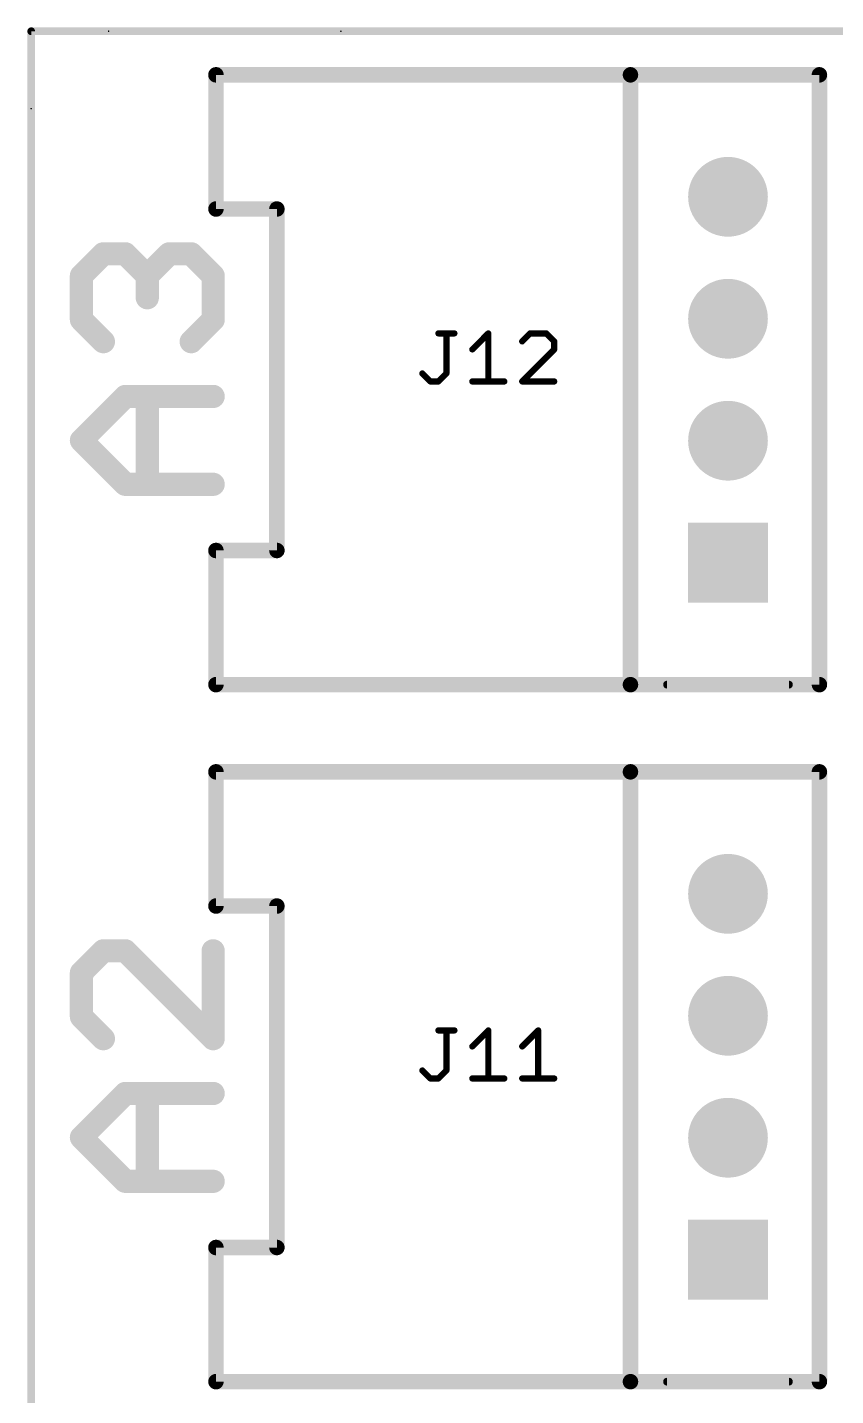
# Model space of a CAD drawing. Header units: inches. Extents: x 0 to 2.7, y -0.05 to 2.1.
# Drawn here: x -0.003 to 0.52, y 1.219 to 2.103 of the extents above; entities that cross this region are included whole.
import ezdxf

# ---------------------------------------------------------------- set-up
doc = ezdxf.new("R2010")
doc.units = ezdxf.units.IN
doc.header["$MEASUREMENT"] = 0
doc.layers.get('0').update_dxf_attribs({"linetype": 'CONTINUOUS'})
for name, color, linetype in [('17', 94, 'CONTINUOUS'), ('20', 214, 'CONTINUOUS'), ('21', 251, 'CONTINUOUS'), ('25', 251, 'CONTINUOUS')]:
    doc.layers.add(name, color=color, linetype=linetype)
doc.layers.get('0').off()

# ---------------------------------------------------------------- blocks, each defined once
blk = doc.blocks.new('SQUAREP')
blk.add_solid([(-0.5, -0.5), (0.5, -0.5), (-0.5, 0.5), (0.5, 0.5)])
blk = doc.blocks.new('ROUNDP')
at = {"const_width": 0.5}
blk.add_lwpolyline([(0, -0.25, 1), (0, 0.25, 1), (0, -0.25)], format="xyb", dxfattribs=at)

msp = doc.modelspace()

# ---------------------------------------------------------------- linework, layer by layer
at = {"layer": '20', "const_width": 0.0005}
for points in [[(0.05, 2.10025, 1), (0.05, 2.09975)], [(0.05, 2.09975, 1), (0.05, 2.10025)], [(0.05, 2.09975, 1), (0.05, 2.10025)], [(0.2, 2.10025, 1), (0.2, 2.09975)], [(0.2, 2.09975, 1), (0.2, 2.10025)], [(0.00025, 2.05, 1), (-0.00025, 2.05)], [(-0.00025, 2.05, 1), (0.00025, 2.05)], [(-0.00025, 2.05, 1), (0.00025, 2.05)]]:
    msp.add_lwpolyline(points, format="xyb", dxfattribs=at)
at = {"layer": '21'}
for points, const_width in [([(0, 0), (0, 2.1)], 0.005), ([(0, 2.1), (2.54, 2.1)], 0.005), ([(0.387008, 2.07185), (0.119291, 2.07185)], 0.01), ([(0.119291, 1.985236), (0.119291, 2.07185)], 0.01), ([(0.387008, 2.07185), (0.509055, 2.07185)], 0.01), ([(0.387008, 1.67815), (0.387008, 2.07185)], 0.01), ([(0.509055, 1.67815), (0.509055, 2.07185)], 0.01), ([(0.158661, 1.985236), (0.119291, 1.985236)], 0.01), ([(0.158661, 1.764764), (0.158661, 1.985236)], 0.01), ([(0.032427, 1.942115), (0.046606, 1.956294)], 0.015), ([(0.046606, 1.956294), (0.060785, 1.956294)], 0.015), ([(0.060785, 1.956294), (0.074964, 1.942115)], 0.015), ([(0.074964, 1.942115), (0.089142, 1.956294)], 0.015), ([(0.089142, 1.956294), (0.103321, 1.956294)], 0.015), ([(0.103321, 1.956294), (0.1175, 1.942115)], 0.015), ([(0.032427, 1.913757), (0.032427, 1.942115)], 0.015), ([(0.074964, 1.942115), (0.074964, 1.927936)], 0.015), ([(0.1175, 1.942115), (0.1175, 1.913757)], 0.015), ([(0.046606, 1.899579), (0.032427, 1.913757)], 0.015), ([(0.1175, 1.913757), (0.103321, 1.899579)], 0.015), ([(0.032427, 1.835858), (0.060785, 1.864215)], 0.015), ([(0.060785, 1.864215), (0.1175, 1.864215)], 0.015), ([(0.074964, 1.8075), (0.074964, 1.864215)], 0.015), ([(0.060785, 1.8075), (0.032427, 1.835858)], 0.015), ([(0.1175, 1.8075), (0.060785, 1.8075)], 0.015), ([(0.119291, 1.67815), (0.119291, 1.764764)], 0.01), ([(0.119291, 1.764764), (0.158661, 1.764764)], 0.01), ([(0.119291, 1.67815), (0.387008, 1.67815)], 0.01), ([(0.387008, 1.67815), (0.509055, 1.67815)], 0.01), ([(0.41063, 1.67815), (0.48937, 1.67815)], 0.005), ([(0.387008, 1.62185), (0.119291, 1.62185)], 0.01), ([(0.119291, 1.535236), (0.119291, 1.62185)], 0.01), ([(0.387008, 1.62185), (0.509055, 1.62185)], 0.01), ([(0.387008, 1.22815), (0.387008, 1.62185)], 0.01), ([(0.509055, 1.22815), (0.509055, 1.62185)], 0.01), ([(0.158661, 1.535236), (0.119291, 1.535236)], 0.01), ([(0.158661, 1.314764), (0.158661, 1.535236)], 0.01), ([(0.046606, 1.506294), (0.032427, 1.492115)], 0.015), ([(0.060785, 1.506294), (0.046606, 1.506294)], 0.015), ([(0.1175, 1.449579), (0.060785, 1.506294)], 0.015), ([(0.1175, 1.506294), (0.1175, 1.449579)], 0.015), ([(0.032427, 1.492115), (0.032427, 1.463757)], 0.015), ([(0.032427, 1.463757), (0.046606, 1.449579)], 0.015), ([(0.032427, 1.385858), (0.060785, 1.414215)], 0.015), ([(0.060785, 1.414215), (0.1175, 1.414215)], 0.015), ([(0.074964, 1.3575), (0.074964, 1.414215)], 0.015), ([(0.060785, 1.3575), (0.032427, 1.385858)], 0.015), ([(0.1175, 1.3575), (0.060785, 1.3575)], 0.015), ([(0.119291, 1.22815), (0.119291, 1.314764)], 0.01), ([(0.119291, 1.314764), (0.158661, 1.314764)], 0.01), ([(0.119291, 1.22815), (0.387008, 1.22815)], 0.01), ([(0.387008, 1.22815), (0.509055, 1.22815)], 0.01), ([(0.41063, 1.22815), (0.48937, 1.22815)], 0.005)]:
    msp.add_lwpolyline(points, dxfattribs=dict(at, const_width=const_width))
for points, const_width in [([(0.00125, 2.1, 1), (-0.00125, 2.1)], 0.0025), ([(0, 2.10125, 1), (0, 2.09875)], 0.0025), ([(0.119291, 2.07435, 1), (0.119291, 2.06935)], 0.005), ([(0.121791, 2.07185, 1), (0.116791, 2.07185)], 0.005), ([(0.387008, 2.07435, 1), (0.387008, 2.06935)], 0.005), ([(0.389508, 2.07185, 1), (0.384508, 2.07185)], 0.005), ([(0.387008, 2.06935, 1), (0.387008, 2.07435)], 0.005), ([(0.511555, 2.07185, 1), (0.506555, 2.07185)], 0.005), ([(0.509055, 2.06935, 1), (0.509055, 2.07435)], 0.005), ([(0.119291, 1.987736, 1), (0.119291, 1.982736)], 0.005), ([(0.116791, 1.985236, 1), (0.121791, 1.985236)], 0.005), ([(0.161161, 1.985236, 1), (0.156161, 1.985236)], 0.005), ([(0.158661, 1.982736, 1), (0.158661, 1.987736)], 0.005), ([(0.046606, 1.960044, 1), (0.046606, 1.952544)], 0.0075), ([(0.049258, 1.953642, 1), (0.043955, 1.958945)], 0.0075), ([(0.063437, 1.958945, 1), (0.058133, 1.953642)], 0.0075), ([(0.060785, 1.952544, 1), (0.060785, 1.960044)], 0.0075), ([(0.089142, 1.960044, 1), (0.089142, 1.952544)], 0.0075), ([(0.091794, 1.953642, 1), (0.086491, 1.958945)], 0.0075), ([(0.105973, 1.958945, 1), (0.10067, 1.953642)], 0.0075), ([(0.103321, 1.952544, 1), (0.103321, 1.960044)], 0.0075), ([(0.036177, 1.942115, 1), (0.028677, 1.942115)], 0.0075), ([(0.029776, 1.944767, 1), (0.035079, 1.939463)], 0.0075), ([(0.072312, 1.944767, 1), (0.077615, 1.939463)], 0.0075), ([(0.078714, 1.942115, 1), (0.071214, 1.942115)], 0.0075), ([(0.072312, 1.939463, 1), (0.077615, 1.944767)], 0.0075), ([(0.12125, 1.942115, 1), (0.11375, 1.942115)], 0.0075), ([(0.114848, 1.939463, 1), (0.120152, 1.944767)], 0.0075), ([(0.071214, 1.927936, 1), (0.078714, 1.927936)], 0.0075), ([(0.028677, 1.913757, 1), (0.036177, 1.913757)], 0.0075), ([(0.035079, 1.916409, 1), (0.029776, 1.911106)], 0.0075), ([(0.11375, 1.913757, 1), (0.12125, 1.913757)], 0.0075), ([(0.120152, 1.911106, 1), (0.114848, 1.916409)], 0.0075), ([(0.043955, 1.896927, 1), (0.049258, 1.90223)], 0.0075), ([(0.10067, 1.90223, 1), (0.105973, 1.896927)], 0.0075), ([(0.060785, 1.867965, 1), (0.060785, 1.860465)], 0.0075), ([(0.063437, 1.861563, 1), (0.058133, 1.866867)], 0.0075), ([(0.078714, 1.864215, 1), (0.071214, 1.864215)], 0.0075), ([(0.1175, 1.860465, 1), (0.1175, 1.867965)], 0.0075), ([(0.035079, 1.838509, 1), (0.029776, 1.833206)], 0.0075), ([(0.029776, 1.838509, 1), (0.035079, 1.833206)], 0.0075), ([(0.060785, 1.81125, 1), (0.060785, 1.80375)], 0.0075), ([(0.058133, 1.804848, 1), (0.063437, 1.810152)], 0.0075), ([(0.071214, 1.8075, 1), (0.078714, 1.8075)], 0.0075), ([(0.1175, 1.80375, 1), (0.1175, 1.81125)], 0.0075), ([(0.121791, 1.764764, 1), (0.116791, 1.764764)], 0.005), ([(0.119291, 1.767264, 1), (0.119291, 1.762264)], 0.005), ([(0.156161, 1.764764, 1), (0.161161, 1.764764)], 0.005), ([(0.158661, 1.762264, 1), (0.158661, 1.767264)], 0.005), ([(0.119291, 1.68065, 1), (0.119291, 1.67565)], 0.005), ([(0.116791, 1.67815, 1), (0.121791, 1.67815)], 0.005), ([(0.387008, 1.68065, 1), (0.387008, 1.67565)], 0.005), ([(0.384508, 1.67815, 1), (0.389508, 1.67815)], 0.005), ([(0.387008, 1.67565, 1), (0.387008, 1.68065)], 0.005), ([(0.41063, 1.6794, 1), (0.41063, 1.6769)], 0.0025), ([(0.48937, 1.6769, 1), (0.48937, 1.6794)], 0.0025), ([(0.506555, 1.67815, 1), (0.511555, 1.67815)], 0.005), ([(0.509055, 1.67565, 1), (0.509055, 1.68065)], 0.005), ([(0.119291, 1.62435, 1), (0.119291, 1.61935)], 0.005), ([(0.121791, 1.62185, 1), (0.116791, 1.62185)], 0.005), ([(0.387008, 1.62435, 1), (0.387008, 1.61935)], 0.005), ([(0.389508, 1.62185, 1), (0.384508, 1.62185)], 0.005), ([(0.387008, 1.61935, 1), (0.387008, 1.62435)], 0.005), ([(0.511555, 1.62185, 1), (0.506555, 1.62185)], 0.005), ([(0.509055, 1.61935, 1), (0.509055, 1.62435)], 0.005), ([(0.119291, 1.537736, 1), (0.119291, 1.532736)], 0.005), ([(0.116791, 1.535236, 1), (0.121791, 1.535236)], 0.005), ([(0.161161, 1.535236, 1), (0.156161, 1.535236)], 0.005), ([(0.158661, 1.532736, 1), (0.158661, 1.537736)], 0.005), ([(0.046606, 1.510044, 1), (0.046606, 1.502544)], 0.0075), ([(0.049258, 1.503642, 1), (0.043955, 1.508945)], 0.0075), ([(0.063437, 1.508945, 1), (0.058133, 1.503642)], 0.0075), ([(0.060785, 1.502544, 1), (0.060785, 1.510044)], 0.0075), ([(0.12125, 1.506294, 1), (0.11375, 1.506294)], 0.0075), ([(0.036177, 1.492115, 1), (0.028677, 1.492115)], 0.0075), ([(0.029776, 1.494767, 1), (0.035079, 1.489463)], 0.0075), ([(0.028677, 1.463757, 1), (0.036177, 1.463757)], 0.0075), ([(0.035079, 1.466409, 1), (0.029776, 1.461106)], 0.0075), ([(0.043955, 1.446927, 1), (0.049258, 1.45223)], 0.0075), ([(0.11375, 1.449579, 1), (0.12125, 1.449579)], 0.0075), ([(0.114848, 1.446927, 1), (0.120152, 1.45223)], 0.0075), ([(0.060785, 1.417965, 1), (0.060785, 1.410465)], 0.0075), ([(0.063437, 1.411563, 1), (0.058133, 1.416867)], 0.0075), ([(0.078714, 1.414215, 1), (0.071214, 1.414215)], 0.0075), ([(0.1175, 1.410465, 1), (0.1175, 1.417965)], 0.0075), ([(0.035079, 1.388509, 1), (0.029776, 1.383206)], 0.0075), ([(0.029776, 1.388509, 1), (0.035079, 1.383206)], 0.0075), ([(0.060785, 1.36125, 1), (0.060785, 1.35375)], 0.0075), ([(0.058133, 1.354848, 1), (0.063437, 1.360152)], 0.0075), ([(0.071214, 1.3575, 1), (0.078714, 1.3575)], 0.0075), ([(0.1175, 1.35375, 1), (0.1175, 1.36125)], 0.0075), ([(0.121791, 1.314764, 1), (0.116791, 1.314764)], 0.005), ([(0.119291, 1.317264, 1), (0.119291, 1.312264)], 0.005), ([(0.156161, 1.314764, 1), (0.161161, 1.314764)], 0.005), ([(0.158661, 1.312264, 1), (0.158661, 1.317264)], 0.005), ([(0.119291, 1.23065, 1), (0.119291, 1.22565)], 0.005), ([(0.116791, 1.22815, 1), (0.121791, 1.22815)], 0.005), ([(0.387008, 1.23065, 1), (0.387008, 1.22565)], 0.005), ([(0.384508, 1.22815, 1), (0.389508, 1.22815)], 0.005), ([(0.387008, 1.22565, 1), (0.387008, 1.23065)], 0.005), ([(0.41063, 1.2294, 1), (0.41063, 1.2269)], 0.0025), ([(0.48937, 1.2269, 1), (0.48937, 1.2294)], 0.0025), ([(0.506555, 1.22815, 1), (0.511555, 1.22815)], 0.005), ([(0.509055, 1.22565, 1), (0.509055, 1.23065)], 0.005)]:
    msp.add_lwpolyline(points, format="xyb", dxfattribs=dict(at, const_width=const_width))
at = {"layer": '25', "const_width": 0.004}
for points in [[(0.262972, 1.904916), (0.273314, 1.904916)], [(0.268143, 1.879061), (0.268143, 1.904916)], [(0.284857, 1.894574), (0.2952, 1.904916)], [(0.2952, 1.904916), (0.2952, 1.87389)], [(0.322256, 1.904916), (0.317085, 1.899745)], [(0.332598, 1.904916), (0.322256, 1.904916)], [(0.337769, 1.899745), (0.332598, 1.904916)], [(0.337769, 1.894574), (0.337769, 1.899745)], [(0.317085, 1.87389), (0.337769, 1.894574)], [(0.25263, 1.879061), (0.257801, 1.87389)], [(0.257801, 1.87389), (0.262972, 1.87389)], [(0.262972, 1.87389), (0.268143, 1.879061)], [(0.284857, 1.87389), (0.305542, 1.87389)], [(0.337769, 1.87389), (0.317085, 1.87389)], [(0.262972, 1.454916), (0.273314, 1.454916)], [(0.268143, 1.429061), (0.268143, 1.454916)], [(0.284857, 1.444574), (0.2952, 1.454916)], [(0.2952, 1.454916), (0.2952, 1.42389)], [(0.317085, 1.444574), (0.327427, 1.454916)], [(0.327427, 1.454916), (0.327427, 1.42389)], [(0.25263, 1.429061), (0.257801, 1.42389)], [(0.262972, 1.42389), (0.268143, 1.429061)], [(0.257801, 1.42389), (0.262972, 1.42389)], [(0.284857, 1.42389), (0.305542, 1.42389)], [(0.317085, 1.42389), (0.337769, 1.42389)]]:
    msp.add_lwpolyline(points, dxfattribs=at)
at = {"layer": '25', "const_width": 0.002}
for points in [[(0.262972, 1.905916, 1), (0.262972, 1.903916)], [(0.269143, 1.904916, 1), (0.267143, 1.904916)], [(0.273314, 1.903916, 1), (0.273314, 1.905916)], [(0.2962, 1.904916, 1), (0.2942, 1.904916)], [(0.295907, 1.904209, 1), (0.294492, 1.905623)], [(0.316378, 1.900452, 1), (0.317792, 1.899038)], [(0.322256, 1.905916, 1), (0.322256, 1.903916)], [(0.322963, 1.904209, 1), (0.321549, 1.905623)], [(0.333305, 1.905623, 1), (0.331891, 1.904209)], [(0.332598, 1.903916, 1), (0.332598, 1.905916)], [(0.338769, 1.899745, 1), (0.336769, 1.899745)], [(0.337062, 1.899038, 1), (0.338476, 1.900452)], [(0.28415, 1.895281, 1), (0.285565, 1.893867)], [(0.336769, 1.894574, 1), (0.338769, 1.894574)], [(0.338476, 1.893867, 1), (0.337062, 1.895281)], [(0.253337, 1.879768, 1), (0.251923, 1.878354)], [(0.257801, 1.87489, 1), (0.257801, 1.87289)], [(0.257094, 1.873183, 1), (0.258508, 1.874597)], [(0.262265, 1.874597, 1), (0.263679, 1.873183)], [(0.262972, 1.87289, 1), (0.262972, 1.87489)], [(0.267143, 1.879061, 1), (0.269143, 1.879061)], [(0.26885, 1.878354, 1), (0.267436, 1.879768)], [(0.284857, 1.87489, 1), (0.284857, 1.87289)], [(0.2942, 1.87389, 1), (0.2962, 1.87389)], [(0.305542, 1.87289, 1), (0.305542, 1.87489)], [(0.317085, 1.87489, 1), (0.317085, 1.87289)], [(0.316378, 1.874597, 1), (0.317792, 1.873183)], [(0.337769, 1.87289, 1), (0.337769, 1.87489)], [(0.262972, 1.455916, 1), (0.262972, 1.453916)], [(0.269143, 1.454916, 1), (0.267143, 1.454916)], [(0.273314, 1.453916, 1), (0.273314, 1.455916)], [(0.2962, 1.454916, 1), (0.2942, 1.454916)], [(0.295907, 1.454209, 1), (0.294492, 1.455623)], [(0.328427, 1.454916, 1), (0.326427, 1.454916)], [(0.328134, 1.454209, 1), (0.32672, 1.455623)], [(0.28415, 1.445281, 1), (0.285565, 1.443867)], [(0.316378, 1.445281, 1), (0.317792, 1.443867)], [(0.253337, 1.429768, 1), (0.251923, 1.428354)], [(0.26885, 1.428354, 1), (0.267436, 1.429768)], [(0.257801, 1.42489, 1), (0.257801, 1.42289)], [(0.257094, 1.423183, 1), (0.258508, 1.424597)], [(0.262265, 1.424597, 1), (0.263679, 1.423183)], [(0.262972, 1.42289, 1), (0.262972, 1.42489)], [(0.267143, 1.429061, 1), (0.269143, 1.429061)], [(0.284857, 1.42489, 1), (0.284857, 1.42289)], [(0.2942, 1.42389, 1), (0.2962, 1.42389)], [(0.305542, 1.42289, 1), (0.305542, 1.42489)], [(0.317085, 1.42489, 1), (0.317085, 1.42289)], [(0.326427, 1.42389, 1), (0.328427, 1.42389)], [(0.337769, 1.42289, 1), (0.337769, 1.42489)]]:
    msp.add_lwpolyline(points, format="xyb", dxfattribs=at)

# ---------------------------------------------------------------- block references
at = {"layer": '17', "xscale": 0.05149600000000001, "yscale": 0.05149600000000001, "rotation": 90}
for name, p in [('ROUNDP', (0.45, 1.99311)), ('ROUNDP', (0.45, 1.99311)), ('ROUNDP', (0.45, 1.91437)), ('ROUNDP', (0.45, 1.91437)), ('ROUNDP', (0.45, 1.83563)), ('ROUNDP', (0.45, 1.83563)), ('SQUAREP', (0.45, 1.75689)), ('SQUAREP', (0.45, 1.75689)), ('ROUNDP', (0.45, 1.54311)), ('ROUNDP', (0.45, 1.54311)), ('ROUNDP', (0.45, 1.46437)), ('ROUNDP', (0.45, 1.46437)), ('ROUNDP', (0.45, 1.38563)), ('ROUNDP', (0.45, 1.38563)), ('SQUAREP', (0.45, 1.30689)), ('SQUAREP', (0.45, 1.30689))]:
    msp.add_blockref(name, p, dxfattribs=at)

doc.saveas('drawing.dxf')
